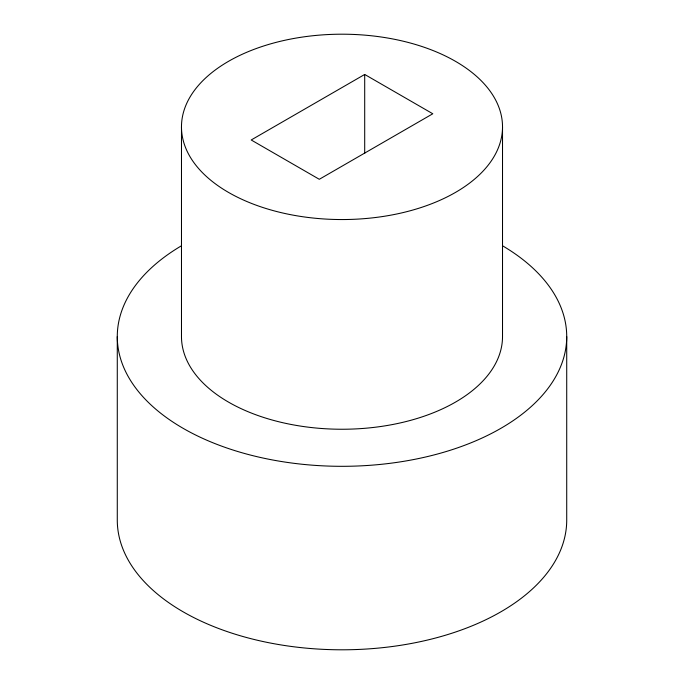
<?xml version="1.0" encoding="UTF-8"?>
<svg xmlns="http://www.w3.org/2000/svg" width="684" height="684" viewBox="0 0 684 684"><rect width="100%" height="100%" fill="white"/><g stroke="black" fill="none" stroke-linecap="round" stroke-linejoin="round"><path stroke-width="1.03" d="M364.7 74.453L251.199 139.981L319.3 179.293L432.801 113.766L364.7 74.453L364.7 153.387M566.72 336.571L566.72 520.054A224.72 129.746 0 0 1 342 649.8A224.72 129.746 0 0 1 117.28 520.054L117.28 336.571M502.518 126.873A160.518 92.673 0 0 1 261.741 207.132A160.518 92.673 0 0 1 261.741 46.615A160.518 92.673 0 0 1 502.518 126.873L502.518 336.571A160.518 92.673 0 0 1 342 429.244A160.518 92.673 0 0 1 181.482 336.571L181.482 126.873M502.808 245.941A224.72 129.746 0 0 1 500.261 428.68A224.72 129.746 0 0 1 183.739 428.68A224.72 129.746 0 0 1 181.192 245.941"/></g></svg>
